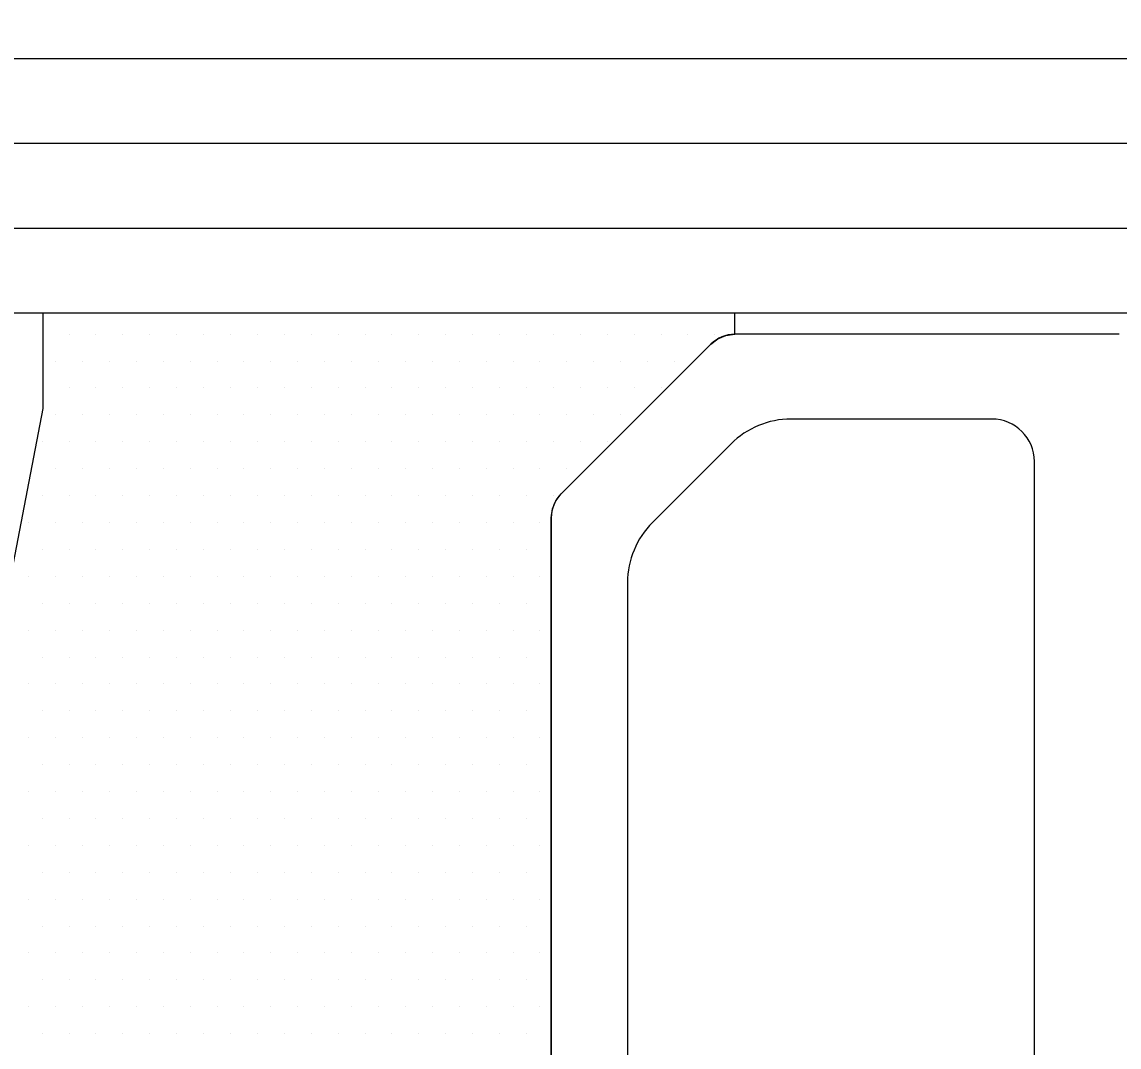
# Model space of a CAD drawing. Extents: x 820 to 5791, y 1495 to 5010.
# Drawn here: x 2821.716 to 2823.011, y 2078.341 to 2079.551 of the extents above; entities that cross this region are included whole.
import ezdxf

# ---------------------------------------------------------------- set-up
doc = ezdxf.new("R2010")
doc.units = 0
doc.header["$LTSCALE"] = 20
doc.layers.get('0').update_dxf_attribs({"linetype": 'CONTINUOUS', "lineweight": 15})
doc.layers.get('DEFPOINTS').update_dxf_attribs({"linetype": 'CONTINUOUS'})
doc.layers.add('_00_TT_PLASTER INTERIOR', color=60, linetype='CONTINUOUS', lineweight=0)
doc.layers.add('ölç', color=63, linetype='CONTINUOUS', lineweight=20)
doc.layers.add('dış ölçü', color=7, linetype='CONTINUOUS', lineweight=20, true_color=0x0d6787)
doc.styles.add('TRS', font='times.ttf', dxfattribs={"width": 0.8})
doc.dimstyles.new('dış ölçü', dxfattribs={"dimtxt": 12, "dimasz": 5, "dimexe": 5, "dimexo": 35, "dimgap": 5, "dimtad": 1, "dimdec": 0, "dimdsep": 46, "dimtxsty": 'TRS', "dimblk": 'DOT', "dimcen": 0, "dimdle": 0.1, "dimclrd": 256, "dimclre": 256, "dimclrt": 73, "dimadec": 0, "dimazin": 0, "dimtfac": 0.3, "dimtdec": 0, "dimtix": 1, "dimtmove": 2, "dimatfit": 3, "dimldrblk": 'DOT', "dimfxl": 1, "dimfxlon": 1, "dimtolj": 1, "dimarcsym": 0})

# ---------------------------------------------------------------- blocks, each defined once
blk = doc.blocks.new('_Dot')
at = {"layer": 'ölç', "color": 0, "lineweight": -2}
blk.add_line((-0.5, 0), (-1, 0), dxfattribs=at)
at = {"layer": 'ölç', "color": 0, "const_width": 0.5}
blk.add_lwpolyline([(-0.25, 0, 1), (0.25, 0, 1)], format="xyb", close=True, dxfattribs=at)
blk = doc.blocks.new('*D175')
at = {"layer": 'DEFPOINTS', "color": 0, "transparency": 16777216}
for p in [(2564.5726, 2100.0514), (2844.1763, 2097.0445), (2844.1763, 1809.2783)]:
    blk.add_point(p, dxfattribs=at)
at = {"layer": 'dış ölçü', "lineweight": -2, "transparency": 16777216}
for p, q in [((2564.5726, 1810.2783), (2564.5726, 1804.2783)), ((2844.1763, 1810.2783), (2844.1763, 1804.2783)), ((2569.5726, 1809.2783), (2839.1763, 1809.2783))]:
    blk.add_line(p, q, dxfattribs=at)
at = {"layer": 'dış ölçü', "lineweight": -2, "transparency": 16777216, "xscale": 5, "yscale": 5, "zscale": 5, "rotation": 180}
blk.add_blockref('_Dot', (2564.5726, 1809.2783), dxfattribs=at)
at = {"layer": 'dış ölçü', "lineweight": -2, "transparency": 16777216, "xscale": 5, "yscale": 5, "zscale": 5}
blk.add_blockref('_Dot', (2844.1763, 1809.2783), dxfattribs=at)
at = {"layer": 'dış ölçü', "color": 73, "transparency": 16777216, "insert": (2704.3745, 1820.3821), "char_height": 12, "attachment_point": 5, "style": 'TRS'}
blk.add_mtext('\\A1;280', dxfattribs=at)
blk = doc.blocks.new('*D180')
at = {"layer": 'DEFPOINTS', "color": 0, "transparency": 16777216}
for p in [(3700.9717, 2100.0445), (2054.2879, 2083.4408), (3700.9717, 1729.2783)]:
    blk.add_point(p, dxfattribs=at)
at = {"layer": 'dış ölçü', "lineweight": -2, "transparency": 16777216}
for p, q in [((2054.2879, 1730.2783), (2054.2879, 1724.2783)), ((3700.9717, 1730.2783), (3700.9717, 1724.2783)), ((2059.2879, 1729.2783), (3695.9717, 1729.2783))]:
    blk.add_line(p, q, dxfattribs=at)
at = {"layer": 'dış ölçü', "lineweight": -2, "transparency": 16777216, "xscale": 5, "yscale": 5, "zscale": 5, "rotation": 180}
blk.add_blockref('_Dot', (2054.2879, 1729.2783), dxfattribs=at)
at = {"layer": 'dış ölçü', "lineweight": -2, "transparency": 16777216, "xscale": 5, "yscale": 5, "zscale": 5}
blk.add_blockref('_Dot', (3700.9717, 1729.2783), dxfattribs=at)
at = {"layer": 'dış ölçü', "color": 73, "transparency": 16777216, "insert": (2877.6298, 1740.3994), "char_height": 12, "attachment_point": 5, "style": 'TRS'}
blk.add_mtext('\\A1;1647', dxfattribs=at)
blk = doc.blocks.new('HGJFG')
at = {"color": 9}
for p, q in [((-2269.3876, -3290.8426), (-2343.212, -3290.8426)), ((-2269.3876, -3290.9426), (-2343.212, -3290.9426)), ((-2269.3876, -3291.0426), (-2343.212, -3291.0426)), ((-2269.3876, -3291.1426), (-2343.212, -3291.1426)), ((-2342.0298, -3291.1426), (-2342.8464, -3291.1426)), ((-2342.8464, -3291.1426), (-2342.8464, -3291.2553)), ((-2342.0298, -3291.1676), (-2342.0298, -3291.1426)), ((-2342.8154, -3291.1674), (-2342.8154, -3291.1674)), ((-2342.7837, -3291.1674), (-2342.7837, -3291.1674)), ((-2342.7519, -3291.1674), (-2342.7519, -3291.1674)), ((-2342.7202, -3291.1674), (-2342.7202, -3291.1674)), ((-2342.6884, -3291.1674), (-2342.6884, -3291.1674)), ((-2342.6567, -3291.1674), (-2342.6567, -3291.1674)), ((-2342.6249, -3291.1674), (-2342.6249, -3291.1674)), ((-2342.5932, -3291.1674), (-2342.5932, -3291.1674)), ((-2342.5614, -3291.1674), (-2342.5614, -3291.1674)), ((-2342.5297, -3291.1674), (-2342.5297, -3291.1674)), ((-2342.4979, -3291.1674), (-2342.4979, -3291.1674)), ((-2342.4662, -3291.1674), (-2342.4662, -3291.1674)), ((-2342.4344, -3291.1674), (-2342.4344, -3291.1674)), ((-2342.4027, -3291.1674), (-2342.4027, -3291.1674)), ((-2342.3709, -3291.1674), (-2342.3709, -3291.1674)), ((-2342.3392, -3291.1674), (-2342.3392, -3291.1674)), ((-2342.3074, -3291.1674), (-2342.3074, -3291.1674)), ((-2342.2757, -3291.1674), (-2342.2757, -3291.1674)), ((-2342.2439, -3291.1674), (-2342.2439, -3291.1674)), ((-2342.2122, -3291.1674), (-2342.2122, -3291.1674)), ((-2342.1804, -3291.1674), (-2342.1804, -3291.1674)), ((-2342.1487, -3291.1674), (-2342.1487, -3291.1674)), ((-2342.1169, -3291.1674), (-2342.1169, -3291.1674)), ((-2342.0852, -3291.1674), (-2342.0852, -3291.1674)), ((-2342.0534, -3291.1674), (-2342.0534, -3291.1674)), ((-2342.0498, -3291.1729), (-2342.0404, -3291.169)), ((-2342.0404, -3291.169), (-2342.0298, -3291.1676)), ((-2342.2347, -3291.3559), (-2342.0581, -3291.1793)), ((-2342.0581, -3291.1793), (-2342.0498, -3291.1729)), ((-2342.8313, -3291.1991), (-2342.8313, -3291.1991)), ((-2342.7995, -3291.1991), (-2342.7995, -3291.1991)), ((-2342.7678, -3291.1991), (-2342.7678, -3291.1991)), ((-2342.736, -3291.1991), (-2342.736, -3291.1991)), ((-2342.7043, -3291.1991), (-2342.7043, -3291.1991)), ((-2342.6725, -3291.1991), (-2342.6725, -3291.1991)), ((-2342.6408, -3291.1991), (-2342.6408, -3291.1991)), ((-2342.609, -3291.1991), (-2342.609, -3291.1991)), ((-2342.5773, -3291.1991), (-2342.5773, -3291.1991)), ((-2342.5455, -3291.1991), (-2342.5455, -3291.1991)), ((-2342.5138, -3291.1991), (-2342.5138, -3291.1991)), ((-2342.482, -3291.1991), (-2342.482, -3291.1991)), ((-2342.4503, -3291.1991), (-2342.4503, -3291.1991)), ((-2342.4185, -3291.1991), (-2342.4185, -3291.1991)), ((-2342.3868, -3291.1991), (-2342.3868, -3291.1991)), ((-2342.355, -3291.1991), (-2342.355, -3291.1991)), ((-2342.3233, -3291.1991), (-2342.3233, -3291.1991)), ((-2342.2915, -3291.1991), (-2342.2915, -3291.1991)), ((-2342.2598, -3291.1991), (-2342.2598, -3291.1991)), ((-2342.228, -3291.1991), (-2342.228, -3291.1991)), ((-2342.1963, -3291.1991), (-2342.1963, -3291.1991)), ((-2342.1645, -3291.1991), (-2342.1645, -3291.1991)), ((-2342.1328, -3291.1991), (-2342.1328, -3291.1991)), ((-2342.101, -3291.1991), (-2342.101, -3291.1991)), ((-2342.8154, -3291.2309), (-2342.8154, -3291.2309)), ((-2342.7837, -3291.2309), (-2342.7837, -3291.2309)), ((-2342.7519, -3291.2309), (-2342.7519, -3291.2309)), ((-2342.7202, -3291.2309), (-2342.7202, -3291.2309)), ((-2342.6884, -3291.2309), (-2342.6884, -3291.2309)), ((-2342.6567, -3291.2309), (-2342.6567, -3291.2309)), ((-2342.6249, -3291.2309), (-2342.6249, -3291.2309)), ((-2342.5932, -3291.2309), (-2342.5932, -3291.2309)), ((-2342.5614, -3291.2309), (-2342.5614, -3291.2309)), ((-2342.5297, -3291.2309), (-2342.5297, -3291.2309)), ((-2342.4979, -3291.2309), (-2342.4979, -3291.2309)), ((-2342.4662, -3291.2309), (-2342.4662, -3291.2309)), ((-2342.4344, -3291.2309), (-2342.4344, -3291.2309)), ((-2342.4027, -3291.2309), (-2342.4027, -3291.2309)), ((-2342.3709, -3291.2309), (-2342.3709, -3291.2309)), ((-2342.3392, -3291.2309), (-2342.3392, -3291.2309)), ((-2342.3074, -3291.2309), (-2342.3074, -3291.2309)), ((-2342.2757, -3291.2309), (-2342.2757, -3291.2309)), ((-2342.2439, -3291.2309), (-2342.2439, -3291.2309)), ((-2342.2122, -3291.2309), (-2342.2122, -3291.2309)), ((-2342.1804, -3291.2309), (-2342.1804, -3291.2309)), ((-2342.1487, -3291.2309), (-2342.1487, -3291.2309)), ((-2342.1169, -3291.2309), (-2342.1169, -3291.2309)), ((-2342.8464, -3291.2553), (-2343.0943, -3292.5426)), ((-2342.8313, -3291.2626), (-2342.8313, -3291.2626)), ((-2342.7995, -3291.2626), (-2342.7995, -3291.2626)), ((-2342.7678, -3291.2626), (-2342.7678, -3291.2626)), ((-2342.736, -3291.2626), (-2342.736, -3291.2626)), ((-2342.7043, -3291.2626), (-2342.7043, -3291.2626)), ((-2342.6725, -3291.2626), (-2342.6725, -3291.2626)), ((-2342.6408, -3291.2626), (-2342.6408, -3291.2626)), ((-2342.609, -3291.2626), (-2342.609, -3291.2626)), ((-2342.5773, -3291.2626), (-2342.5773, -3291.2626)), ((-2342.5455, -3291.2626), (-2342.5455, -3291.2626)), ((-2342.5138, -3291.2626), (-2342.5138, -3291.2626)), ((-2342.482, -3291.2626), (-2342.482, -3291.2626)), ((-2342.4503, -3291.2626), (-2342.4503, -3291.2626)), ((-2342.4185, -3291.2626), (-2342.4185, -3291.2626)), ((-2342.3868, -3291.2626), (-2342.3868, -3291.2626)), ((-2342.355, -3291.2626), (-2342.355, -3291.2626)), ((-2342.3233, -3291.2626), (-2342.3233, -3291.2626)), ((-2342.2915, -3291.2626), (-2342.2915, -3291.2626)), ((-2342.2598, -3291.2626), (-2342.2598, -3291.2626)), ((-2342.228, -3291.2626), (-2342.228, -3291.2626)), ((-2342.1963, -3291.2626), (-2342.1963, -3291.2626)), ((-2342.1645, -3291.2626), (-2342.1645, -3291.2626)), ((-2342.8472, -3291.2944), (-2342.8472, -3291.2944)), ((-2342.8154, -3291.2944), (-2342.8154, -3291.2944)), ((-2342.7837, -3291.2944), (-2342.7837, -3291.2944)), ((-2342.7519, -3291.2944), (-2342.7519, -3291.2944)), ((-2342.7202, -3291.2944), (-2342.7202, -3291.2944)), ((-2342.6884, -3291.2944), (-2342.6884, -3291.2944)), ((-2342.6567, -3291.2944), (-2342.6567, -3291.2944)), ((-2342.6249, -3291.2944), (-2342.6249, -3291.2944)), ((-2342.5932, -3291.2944), (-2342.5932, -3291.2944)), ((-2342.5614, -3291.2944), (-2342.5614, -3291.2944)), ((-2342.5297, -3291.2944), (-2342.5297, -3291.2944)), ((-2342.4979, -3291.2944), (-2342.4979, -3291.2944)), ((-2342.4662, -3291.2944), (-2342.4662, -3291.2944)), ((-2342.4344, -3291.2944), (-2342.4344, -3291.2944)), ((-2342.4027, -3291.2944), (-2342.4027, -3291.2944)), ((-2342.3709, -3291.2944), (-2342.3709, -3291.2944)), ((-2342.3392, -3291.2944), (-2342.3392, -3291.2944)), ((-2342.3074, -3291.2944), (-2342.3074, -3291.2944)), ((-2342.2757, -3291.2944), (-2342.2757, -3291.2944)), ((-2342.2439, -3291.2944), (-2342.2439, -3291.2944)), ((-2342.2122, -3291.2944), (-2342.2122, -3291.2944)), ((-2342.1804, -3291.2944), (-2342.1804, -3291.2944)), ((-2342.8313, -3291.3261), (-2342.8313, -3291.3261)), ((-2342.7995, -3291.3261), (-2342.7995, -3291.3261)), ((-2342.7678, -3291.3261), (-2342.7678, -3291.3261)), ((-2342.736, -3291.3261), (-2342.736, -3291.3261)), ((-2342.7043, -3291.3261), (-2342.7043, -3291.3261)), ((-2342.6725, -3291.3261), (-2342.6725, -3291.3261)), ((-2342.6408, -3291.3261), (-2342.6408, -3291.3261)), ((-2342.609, -3291.3261), (-2342.609, -3291.3261)), ((-2342.5773, -3291.3261), (-2342.5773, -3291.3261)), ((-2342.5455, -3291.3261), (-2342.5455, -3291.3261)), ((-2342.5138, -3291.3261), (-2342.5138, -3291.3261)), ((-2342.482, -3291.3261), (-2342.482, -3291.3261)), ((-2342.4503, -3291.3261), (-2342.4503, -3291.3261)), ((-2342.4185, -3291.3261), (-2342.4185, -3291.3261)), ((-2342.3868, -3291.3261), (-2342.3868, -3291.3261)), ((-2342.355, -3291.3261), (-2342.355, -3291.3261)), ((-2342.3233, -3291.3261), (-2342.3233, -3291.3261)), ((-2342.2915, -3291.3261), (-2342.2915, -3291.3261)), ((-2342.2598, -3291.3261), (-2342.2598, -3291.3261)), ((-2342.228, -3291.3261), (-2342.228, -3291.3261)), ((-2342.8472, -3291.3579), (-2342.8472, -3291.3579)), ((-2342.8154, -3291.3579), (-2342.8154, -3291.3579)), ((-2342.7837, -3291.3579), (-2342.7837, -3291.3579)), ((-2342.7519, -3291.3579), (-2342.7519, -3291.3579)), ((-2342.7202, -3291.3579), (-2342.7202, -3291.3579)), ((-2342.6884, -3291.3579), (-2342.6884, -3291.3579)), ((-2342.6567, -3291.3579), (-2342.6567, -3291.3579)), ((-2342.6249, -3291.3579), (-2342.6249, -3291.3579)), ((-2342.5932, -3291.3579), (-2342.5932, -3291.3579)), ((-2342.5614, -3291.3579), (-2342.5614, -3291.3579)), ((-2342.5297, -3291.3579), (-2342.5297, -3291.3579)), ((-2342.4979, -3291.3579), (-2342.4979, -3291.3579)), ((-2342.4662, -3291.3579), (-2342.4662, -3291.3579)), ((-2342.4344, -3291.3579), (-2342.4344, -3291.3579)), ((-2342.4027, -3291.3579), (-2342.4027, -3291.3579)), ((-2342.3709, -3291.3579), (-2342.3709, -3291.3579)), ((-2342.3392, -3291.3579), (-2342.3392, -3291.3579)), ((-2342.3074, -3291.3579), (-2342.3074, -3291.3579)), ((-2342.2757, -3291.3579), (-2342.2757, -3291.3579)), ((-2342.245, -3291.3737), (-2342.241, -3291.3641)), ((-2342.2439, -3291.3579), (-2342.2439, -3291.3579)), ((-2342.241, -3291.3641), (-2342.2347, -3291.3559)), ((-2342.2464, -3291.3841), (-2342.245, -3291.3737)), ((-2342.863, -3291.3896), (-2342.863, -3291.3896)), ((-2342.8313, -3291.3896), (-2342.8313, -3291.3896)), ((-2342.7995, -3291.3896), (-2342.7995, -3291.3896)), ((-2342.7678, -3291.3896), (-2342.7678, -3291.3896)), ((-2342.736, -3291.3896), (-2342.736, -3291.3896)), ((-2342.7043, -3291.3896), (-2342.7043, -3291.3896)), ((-2342.6725, -3291.3896), (-2342.6725, -3291.3896)), ((-2342.6408, -3291.3896), (-2342.6408, -3291.3896)), ((-2342.609, -3291.3896), (-2342.609, -3291.3896)), ((-2342.5773, -3291.3896), (-2342.5773, -3291.3896)), ((-2342.5455, -3291.3896), (-2342.5455, -3291.3896)), ((-2342.5138, -3291.3896), (-2342.5138, -3291.3896)), ((-2342.482, -3291.3896), (-2342.482, -3291.3896)), ((-2342.4503, -3291.3896), (-2342.4503, -3291.3896)), ((-2342.4185, -3291.3896), (-2342.4185, -3291.3896)), ((-2342.3868, -3291.3896), (-2342.3868, -3291.3896)), ((-2342.355, -3291.3896), (-2342.355, -3291.3896)), ((-2342.3233, -3291.3896), (-2342.3233, -3291.3896)), ((-2342.2915, -3291.3896), (-2342.2915, -3291.3896)), ((-2342.2598, -3291.3896), (-2342.2598, -3291.3896)), ((-2342.2464, -3292.501), (-2342.2464, -3291.3841)), ((-2342.8472, -3291.4214), (-2342.8472, -3291.4214)), ((-2342.8154, -3291.4214), (-2342.8154, -3291.4214)), ((-2342.7837, -3291.4214), (-2342.7837, -3291.4214)), ((-2342.7519, -3291.4214), (-2342.7519, -3291.4214)), ((-2342.7202, -3291.4214), (-2342.7202, -3291.4214)), ((-2342.6884, -3291.4214), (-2342.6884, -3291.4214)), ((-2342.6567, -3291.4214), (-2342.6567, -3291.4214)), ((-2342.6249, -3291.4214), (-2342.6249, -3291.4214)), ((-2342.5932, -3291.4214), (-2342.5932, -3291.4214)), ((-2342.5614, -3291.4214), (-2342.5614, -3291.4214)), ((-2342.5297, -3291.4214), (-2342.5297, -3291.4214)), ((-2342.4979, -3291.4214), (-2342.4979, -3291.4214)), ((-2342.4662, -3291.4214), (-2342.4662, -3291.4214)), ((-2342.4344, -3291.4214), (-2342.4344, -3291.4214)), ((-2342.4027, -3291.4214), (-2342.4027, -3291.4214)), ((-2342.3709, -3291.4214), (-2342.3709, -3291.4214)), ((-2342.3392, -3291.4214), (-2342.3392, -3291.4214)), ((-2342.3074, -3291.4214), (-2342.3074, -3291.4214)), ((-2342.2757, -3291.4214), (-2342.2757, -3291.4214)), ((-2342.863, -3291.4531), (-2342.863, -3291.4531)), ((-2342.8313, -3291.4531), (-2342.8313, -3291.4531)), ((-2342.7995, -3291.4531), (-2342.7995, -3291.4531)), ((-2342.7678, -3291.4531), (-2342.7678, -3291.4531)), ((-2342.736, -3291.4531), (-2342.736, -3291.4531)), ((-2342.7043, -3291.4531), (-2342.7043, -3291.4531)), ((-2342.6725, -3291.4531), (-2342.6725, -3291.4531)), ((-2342.6408, -3291.4531), (-2342.6408, -3291.4531)), ((-2342.609, -3291.4531), (-2342.609, -3291.4531)), ((-2342.5773, -3291.4531), (-2342.5773, -3291.4531)), ((-2342.5455, -3291.4531), (-2342.5455, -3291.4531)), ((-2342.5138, -3291.4531), (-2342.5138, -3291.4531)), ((-2342.482, -3291.4531), (-2342.482, -3291.4531)), ((-2342.4503, -3291.4531), (-2342.4503, -3291.4531)), ((-2342.4185, -3291.4531), (-2342.4185, -3291.4531)), ((-2342.3868, -3291.4531), (-2342.3868, -3291.4531)), ((-2342.355, -3291.4531), (-2342.355, -3291.4531)), ((-2342.3233, -3291.4531), (-2342.3233, -3291.4531)), ((-2342.2915, -3291.4531), (-2342.2915, -3291.4531)), ((-2342.2598, -3291.4531), (-2342.2598, -3291.4531)), ((-2342.8472, -3291.4849), (-2342.8472, -3291.4849)), ((-2342.8154, -3291.4849), (-2342.8154, -3291.4849)), ((-2342.7837, -3291.4849), (-2342.7837, -3291.4849)), ((-2342.7519, -3291.4849), (-2342.7519, -3291.4849)), ((-2342.7202, -3291.4849), (-2342.7202, -3291.4849)), ((-2342.6884, -3291.4849), (-2342.6884, -3291.4849)), ((-2342.6567, -3291.4849), (-2342.6567, -3291.4849)), ((-2342.6249, -3291.4849), (-2342.6249, -3291.4849)), ((-2342.5932, -3291.4849), (-2342.5932, -3291.4849)), ((-2342.5614, -3291.4849), (-2342.5614, -3291.4849)), ((-2342.5297, -3291.4849), (-2342.5297, -3291.4849)), ((-2342.4979, -3291.4849), (-2342.4979, -3291.4849)), ((-2342.4662, -3291.4849), (-2342.4662, -3291.4849)), ((-2342.4344, -3291.4849), (-2342.4344, -3291.4849)), ((-2342.4027, -3291.4849), (-2342.4027, -3291.4849)), ((-2342.3709, -3291.4849), (-2342.3709, -3291.4849)), ((-2342.3392, -3291.4849), (-2342.3392, -3291.4849)), ((-2342.3074, -3291.4849), (-2342.3074, -3291.4849)), ((-2342.2757, -3291.4849), (-2342.2757, -3291.4849)), ((-2342.863, -3291.5166), (-2342.863, -3291.5166)), ((-2342.8313, -3291.5166), (-2342.8313, -3291.5166)), ((-2342.7995, -3291.5166), (-2342.7995, -3291.5166)), ((-2342.7678, -3291.5166), (-2342.7678, -3291.5166)), ((-2342.736, -3291.5166), (-2342.736, -3291.5166)), ((-2342.7043, -3291.5166), (-2342.7043, -3291.5166)), ((-2342.6725, -3291.5166), (-2342.6725, -3291.5166)), ((-2342.6408, -3291.5166), (-2342.6408, -3291.5166)), ((-2342.609, -3291.5166), (-2342.609, -3291.5166)), ((-2342.5773, -3291.5166), (-2342.5773, -3291.5166)), ((-2342.5455, -3291.5166), (-2342.5455, -3291.5166)), ((-2342.5138, -3291.5166), (-2342.5138, -3291.5166)), ((-2342.482, -3291.5166), (-2342.482, -3291.5166)), ((-2342.4503, -3291.5166), (-2342.4503, -3291.5166)), ((-2342.4185, -3291.5166), (-2342.4185, -3291.5166)), ((-2342.3868, -3291.5166), (-2342.3868, -3291.5166)), ((-2342.355, -3291.5166), (-2342.355, -3291.5166)), ((-2342.3233, -3291.5166), (-2342.3233, -3291.5166)), ((-2342.2915, -3291.5166), (-2342.2915, -3291.5166)), ((-2342.2598, -3291.5166), (-2342.2598, -3291.5166)), ((-2342.8472, -3291.5484), (-2342.8472, -3291.5484)), ((-2342.8154, -3291.5484), (-2342.8154, -3291.5484)), ((-2342.7837, -3291.5484), (-2342.7837, -3291.5484)), ((-2342.7519, -3291.5484), (-2342.7519, -3291.5484)), ((-2342.7202, -3291.5484), (-2342.7202, -3291.5484)), ((-2342.6884, -3291.5484), (-2342.6884, -3291.5484)), ((-2342.6567, -3291.5484), (-2342.6567, -3291.5484)), ((-2342.6249, -3291.5484), (-2342.6249, -3291.5484)), ((-2342.5932, -3291.5484), (-2342.5932, -3291.5484)), ((-2342.5614, -3291.5484), (-2342.5614, -3291.5484)), ((-2342.5297, -3291.5484), (-2342.5297, -3291.5484)), ((-2342.4979, -3291.5484), (-2342.4979, -3291.5484)), ((-2342.4662, -3291.5484), (-2342.4662, -3291.5484)), ((-2342.4344, -3291.5484), (-2342.4344, -3291.5484)), ((-2342.4027, -3291.5484), (-2342.4027, -3291.5484)), ((-2342.3709, -3291.5484), (-2342.3709, -3291.5484)), ((-2342.3392, -3291.5484), (-2342.3392, -3291.5484)), ((-2342.3074, -3291.5484), (-2342.3074, -3291.5484)), ((-2342.2757, -3291.5484), (-2342.2757, -3291.5484)), ((-2342.863, -3291.5801), (-2342.863, -3291.5801)), ((-2342.8313, -3291.5801), (-2342.8313, -3291.5801)), ((-2342.7995, -3291.5801), (-2342.7995, -3291.5801)), ((-2342.7678, -3291.5801), (-2342.7678, -3291.5801)), ((-2342.736, -3291.5801), (-2342.736, -3291.5801)), ((-2342.7043, -3291.5801), (-2342.7043, -3291.5801)), ((-2342.6725, -3291.5801), (-2342.6725, -3291.5801)), ((-2342.6408, -3291.5801), (-2342.6408, -3291.5801)), ((-2342.609, -3291.5801), (-2342.609, -3291.5801)), ((-2342.5773, -3291.5801), (-2342.5773, -3291.5801)), ((-2342.5455, -3291.5801), (-2342.5455, -3291.5801)), ((-2342.5138, -3291.5801), (-2342.5138, -3291.5801)), ((-2342.482, -3291.5801), (-2342.482, -3291.5801)), ((-2342.4503, -3291.5801), (-2342.4503, -3291.5801)), ((-2342.4185, -3291.5801), (-2342.4185, -3291.5801)), ((-2342.3868, -3291.5801), (-2342.3868, -3291.5801)), ((-2342.355, -3291.5801), (-2342.355, -3291.5801)), ((-2342.3233, -3291.5801), (-2342.3233, -3291.5801)), ((-2342.2915, -3291.5801), (-2342.2915, -3291.5801)), ((-2342.2598, -3291.5801), (-2342.2598, -3291.5801)), ((-2342.8472, -3291.6119), (-2342.8472, -3291.6119)), ((-2342.8154, -3291.6119), (-2342.8154, -3291.6119)), ((-2342.7837, -3291.6119), (-2342.7837, -3291.6119)), ((-2342.7519, -3291.6119), (-2342.7519, -3291.6119)), ((-2342.7202, -3291.6119), (-2342.7202, -3291.6119)), ((-2342.6884, -3291.6119), (-2342.6884, -3291.6119)), ((-2342.6567, -3291.6119), (-2342.6567, -3291.6119)), ((-2342.6249, -3291.6119), (-2342.6249, -3291.6119)), ((-2342.5932, -3291.6119), (-2342.5932, -3291.6119)), ((-2342.5614, -3291.6119), (-2342.5614, -3291.6119)), ((-2342.5297, -3291.6119), (-2342.5297, -3291.6119)), ((-2342.4979, -3291.6119), (-2342.4979, -3291.6119)), ((-2342.4662, -3291.6119), (-2342.4662, -3291.6119)), ((-2342.4344, -3291.6119), (-2342.4344, -3291.6119)), ((-2342.4027, -3291.6119), (-2342.4027, -3291.6119)), ((-2342.3709, -3291.6119), (-2342.3709, -3291.6119)), ((-2342.3392, -3291.6119), (-2342.3392, -3291.6119)), ((-2342.3074, -3291.6119), (-2342.3074, -3291.6119)), ((-2342.2757, -3291.6119), (-2342.2757, -3291.6119)), ((-2342.863, -3291.6436), (-2342.863, -3291.6436)), ((-2342.8313, -3291.6436), (-2342.8313, -3291.6436)), ((-2342.7995, -3291.6436), (-2342.7995, -3291.6436)), ((-2342.7678, -3291.6436), (-2342.7678, -3291.6436)), ((-2342.736, -3291.6436), (-2342.736, -3291.6436)), ((-2342.7043, -3291.6436), (-2342.7043, -3291.6436)), ((-2342.6725, -3291.6436), (-2342.6725, -3291.6436)), ((-2342.6408, -3291.6436), (-2342.6408, -3291.6436)), ((-2342.609, -3291.6436), (-2342.609, -3291.6436)), ((-2342.5773, -3291.6436), (-2342.5773, -3291.6436)), ((-2342.5455, -3291.6436), (-2342.5455, -3291.6436)), ((-2342.5138, -3291.6436), (-2342.5138, -3291.6436)), ((-2342.482, -3291.6436), (-2342.482, -3291.6436)), ((-2342.4503, -3291.6436), (-2342.4503, -3291.6436)), ((-2342.4185, -3291.6436), (-2342.4185, -3291.6436)), ((-2342.3868, -3291.6436), (-2342.3868, -3291.6436)), ((-2342.355, -3291.6436), (-2342.355, -3291.6436)), ((-2342.3233, -3291.6436), (-2342.3233, -3291.6436)), ((-2342.2915, -3291.6436), (-2342.2915, -3291.6436)), ((-2342.2598, -3291.6436), (-2342.2598, -3291.6436)), ((-2342.8472, -3291.6754), (-2342.8472, -3291.6754)), ((-2342.8154, -3291.6754), (-2342.8154, -3291.6754)), ((-2342.7837, -3291.6754), (-2342.7837, -3291.6754)), ((-2342.7519, -3291.6754), (-2342.7519, -3291.6754)), ((-2342.7202, -3291.6754), (-2342.7202, -3291.6754)), ((-2342.6884, -3291.6754), (-2342.6884, -3291.6754)), ((-2342.6567, -3291.6754), (-2342.6567, -3291.6754)), ((-2342.6249, -3291.6754), (-2342.6249, -3291.6754)), ((-2342.5932, -3291.6754), (-2342.5932, -3291.6754)), ((-2342.5614, -3291.6754), (-2342.5614, -3291.6754)), ((-2342.5297, -3291.6754), (-2342.5297, -3291.6754)), ((-2342.4979, -3291.6754), (-2342.4979, -3291.6754)), ((-2342.4662, -3291.6754), (-2342.4662, -3291.6754)), ((-2342.4344, -3291.6754), (-2342.4344, -3291.6754)), ((-2342.4027, -3291.6754), (-2342.4027, -3291.6754)), ((-2342.3709, -3291.6754), (-2342.3709, -3291.6754)), ((-2342.3392, -3291.6754), (-2342.3392, -3291.6754)), ((-2342.3074, -3291.6754), (-2342.3074, -3291.6754)), ((-2342.2757, -3291.6754), (-2342.2757, -3291.6754)), ((-2342.863, -3291.7071), (-2342.863, -3291.7071)), ((-2342.8313, -3291.7071), (-2342.8313, -3291.7071)), ((-2342.7995, -3291.7071), (-2342.7995, -3291.7071)), ((-2342.7678, -3291.7071), (-2342.7678, -3291.7071)), ((-2342.736, -3291.7071), (-2342.736, -3291.7071)), ((-2342.7043, -3291.7071), (-2342.7043, -3291.7071)), ((-2342.6725, -3291.7071), (-2342.6725, -3291.7071)), ((-2342.6408, -3291.7071), (-2342.6408, -3291.7071)), ((-2342.609, -3291.7071), (-2342.609, -3291.7071)), ((-2342.5773, -3291.7071), (-2342.5773, -3291.7071)), ((-2342.5455, -3291.7071), (-2342.5455, -3291.7071)), ((-2342.5138, -3291.7071), (-2342.5138, -3291.7071)), ((-2342.482, -3291.7071), (-2342.482, -3291.7071)), ((-2342.4503, -3291.7071), (-2342.4503, -3291.7071)), ((-2342.4185, -3291.7071), (-2342.4185, -3291.7071)), ((-2342.3868, -3291.7071), (-2342.3868, -3291.7071)), ((-2342.355, -3291.7071), (-2342.355, -3291.7071)), ((-2342.3233, -3291.7071), (-2342.3233, -3291.7071)), ((-2342.2915, -3291.7071), (-2342.2915, -3291.7071)), ((-2342.2598, -3291.7071), (-2342.2598, -3291.7071)), ((-2342.8472, -3291.7389), (-2342.8472, -3291.7389)), ((-2342.8154, -3291.7389), (-2342.8154, -3291.7389)), ((-2342.7837, -3291.7389), (-2342.7837, -3291.7389)), ((-2342.7519, -3291.7389), (-2342.7519, -3291.7389)), ((-2342.7202, -3291.7389), (-2342.7202, -3291.7389)), ((-2342.6884, -3291.7389), (-2342.6884, -3291.7389)), ((-2342.6567, -3291.7389), (-2342.6567, -3291.7389)), ((-2342.6249, -3291.7389), (-2342.6249, -3291.7389)), ((-2342.5932, -3291.7389), (-2342.5932, -3291.7389)), ((-2342.5614, -3291.7389), (-2342.5614, -3291.7389)), ((-2342.5297, -3291.7389), (-2342.5297, -3291.7389)), ((-2342.4979, -3291.7389), (-2342.4979, -3291.7389)), ((-2342.4662, -3291.7389), (-2342.4662, -3291.7389)), ((-2342.4344, -3291.7389), (-2342.4344, -3291.7389)), ((-2342.4027, -3291.7389), (-2342.4027, -3291.7389)), ((-2342.3709, -3291.7389), (-2342.3709, -3291.7389)), ((-2342.3392, -3291.7389), (-2342.3392, -3291.7389)), ((-2342.3074, -3291.7389), (-2342.3074, -3291.7389)), ((-2342.2757, -3291.7389), (-2342.2757, -3291.7389)), ((-2342.863, -3291.7706), (-2342.863, -3291.7706)), ((-2342.8313, -3291.7706), (-2342.8313, -3291.7706)), ((-2342.7995, -3291.7706), (-2342.7995, -3291.7706)), ((-2342.7678, -3291.7706), (-2342.7678, -3291.7706)), ((-2342.736, -3291.7706), (-2342.736, -3291.7706)), ((-2342.7043, -3291.7706), (-2342.7043, -3291.7706)), ((-2342.6725, -3291.7706), (-2342.6725, -3291.7706)), ((-2342.6408, -3291.7706), (-2342.6408, -3291.7706)), ((-2342.609, -3291.7706), (-2342.609, -3291.7706)), ((-2342.5773, -3291.7706), (-2342.5773, -3291.7706)), ((-2342.5455, -3291.7706), (-2342.5455, -3291.7706)), ((-2342.5138, -3291.7706), (-2342.5138, -3291.7706)), ((-2342.482, -3291.7706), (-2342.482, -3291.7706)), ((-2342.4503, -3291.7706), (-2342.4503, -3291.7706)), ((-2342.4185, -3291.7706), (-2342.4185, -3291.7706)), ((-2342.3868, -3291.7706), (-2342.3868, -3291.7706)), ((-2342.355, -3291.7706), (-2342.355, -3291.7706)), ((-2342.3233, -3291.7706), (-2342.3233, -3291.7706)), ((-2342.2915, -3291.7706), (-2342.2915, -3291.7706)), ((-2342.2598, -3291.7706), (-2342.2598, -3291.7706)), ((-2342.8472, -3291.8024), (-2342.8472, -3291.8024)), ((-2342.8154, -3291.8024), (-2342.8154, -3291.8024)), ((-2342.7837, -3291.8024), (-2342.7837, -3291.8024)), ((-2342.7519, -3291.8024), (-2342.7519, -3291.8024)), ((-2342.7202, -3291.8024), (-2342.7202, -3291.8024)), ((-2342.6884, -3291.8024), (-2342.6884, -3291.8024)), ((-2342.6567, -3291.8024), (-2342.6567, -3291.8024)), ((-2342.6249, -3291.8024), (-2342.6249, -3291.8024)), ((-2342.5932, -3291.8024), (-2342.5932, -3291.8024)), ((-2342.5614, -3291.8024), (-2342.5614, -3291.8024)), ((-2342.5297, -3291.8024), (-2342.5297, -3291.8024)), ((-2342.4979, -3291.8024), (-2342.4979, -3291.8024)), ((-2342.4662, -3291.8024), (-2342.4662, -3291.8024)), ((-2342.4344, -3291.8024), (-2342.4344, -3291.8024)), ((-2342.4027, -3291.8024), (-2342.4027, -3291.8024)), ((-2342.3709, -3291.8024), (-2342.3709, -3291.8024)), ((-2342.3392, -3291.8024), (-2342.3392, -3291.8024)), ((-2342.3074, -3291.8024), (-2342.3074, -3291.8024)), ((-2342.2757, -3291.8024), (-2342.2757, -3291.8024)), ((-2342.863, -3291.8341), (-2342.863, -3291.8341)), ((-2342.8313, -3291.8341), (-2342.8313, -3291.8341)), ((-2342.7995, -3291.8341), (-2342.7995, -3291.8341)), ((-2342.7678, -3291.8341), (-2342.7678, -3291.8341)), ((-2342.736, -3291.8341), (-2342.736, -3291.8341)), ((-2342.7043, -3291.8341), (-2342.7043, -3291.8341)), ((-2342.6725, -3291.8341), (-2342.6725, -3291.8341)), ((-2342.6408, -3291.8341), (-2342.6408, -3291.8341)), ((-2342.609, -3291.8341), (-2342.609, -3291.8341)), ((-2342.5773, -3291.8341), (-2342.5773, -3291.8341)), ((-2342.5455, -3291.8341), (-2342.5455, -3291.8341)), ((-2342.5138, -3291.8341), (-2342.5138, -3291.8341)), ((-2342.482, -3291.8341), (-2342.482, -3291.8341)), ((-2342.4503, -3291.8341), (-2342.4503, -3291.8341)), ((-2342.4185, -3291.8341), (-2342.4185, -3291.8341)), ((-2342.3868, -3291.8341), (-2342.3868, -3291.8341)), ((-2342.355, -3291.8341), (-2342.355, -3291.8341)), ((-2342.3233, -3291.8341), (-2342.3233, -3291.8341)), ((-2342.2915, -3291.8341), (-2342.2915, -3291.8341)), ((-2342.2598, -3291.8341), (-2342.2598, -3291.8341)), ((-2342.8472, -3291.8659), (-2342.8472, -3291.8659)), ((-2342.8154, -3291.8659), (-2342.8154, -3291.8659)), ((-2342.7837, -3291.8659), (-2342.7837, -3291.8659)), ((-2342.7519, -3291.8659), (-2342.7519, -3291.8659)), ((-2342.7202, -3291.8659), (-2342.7202, -3291.8659)), ((-2342.6884, -3291.8659), (-2342.6884, -3291.8659)), ((-2342.6567, -3291.8659), (-2342.6567, -3291.8659)), ((-2342.6249, -3291.8659), (-2342.6249, -3291.8659)), ((-2342.5932, -3291.8659), (-2342.5932, -3291.8659)), ((-2342.5614, -3291.8659), (-2342.5614, -3291.8659)), ((-2342.5297, -3291.8659), (-2342.5297, -3291.8659)), ((-2342.4979, -3291.8659), (-2342.4979, -3291.8659)), ((-2342.4662, -3291.8659), (-2342.4662, -3291.8659)), ((-2342.4344, -3291.8659), (-2342.4344, -3291.8659)), ((-2342.4027, -3291.8659), (-2342.4027, -3291.8659)), ((-2342.3709, -3291.8659), (-2342.3709, -3291.8659)), ((-2342.3392, -3291.8659), (-2342.3392, -3291.8659)), ((-2342.3074, -3291.8659), (-2342.3074, -3291.8659)), ((-2342.2757, -3291.8659), (-2342.2757, -3291.8659)), ((-2342.863, -3291.8976), (-2342.863, -3291.8976)), ((-2342.8313, -3291.8976), (-2342.8313, -3291.8976)), ((-2342.7995, -3291.8976), (-2342.7995, -3291.8976)), ((-2342.7678, -3291.8976), (-2342.7678, -3291.8976)), ((-2342.736, -3291.8976), (-2342.736, -3291.8976)), ((-2342.7043, -3291.8976), (-2342.7043, -3291.8976)), ((-2342.6725, -3291.8976), (-2342.6725, -3291.8976)), ((-2342.6408, -3291.8976), (-2342.6408, -3291.8976)), ((-2342.609, -3291.8976), (-2342.609, -3291.8976)), ((-2342.5773, -3291.8976), (-2342.5773, -3291.8976)), ((-2342.5455, -3291.8976), (-2342.5455, -3291.8976)), ((-2342.5138, -3291.8976), (-2342.5138, -3291.8976)), ((-2342.482, -3291.8976), (-2342.482, -3291.8976)), ((-2342.4503, -3291.8976), (-2342.4503, -3291.8976)), ((-2342.4185, -3291.8976), (-2342.4185, -3291.8976)), ((-2342.3868, -3291.8976), (-2342.3868, -3291.8976)), ((-2342.355, -3291.8976), (-2342.355, -3291.8976)), ((-2342.3233, -3291.8976), (-2342.3233, -3291.8976)), ((-2342.2915, -3291.8976), (-2342.2915, -3291.8976)), ((-2342.2598, -3291.8976), (-2342.2598, -3291.8976)), ((-2342.8472, -3291.9294), (-2342.8472, -3291.9294)), ((-2342.8154, -3291.9294), (-2342.8154, -3291.9294)), ((-2342.7837, -3291.9294), (-2342.7837, -3291.9294)), ((-2342.7519, -3291.9294), (-2342.7519, -3291.9294)), ((-2342.7202, -3291.9294), (-2342.7202, -3291.9294)), ((-2342.6884, -3291.9294), (-2342.6884, -3291.9294)), ((-2342.6567, -3291.9294), (-2342.6567, -3291.9294)), ((-2342.6249, -3291.9294), (-2342.6249, -3291.9294)), ((-2342.5932, -3291.9294), (-2342.5932, -3291.9294)), ((-2342.5614, -3291.9294), (-2342.5614, -3291.9294)), ((-2342.5297, -3291.9294), (-2342.5297, -3291.9294)), ((-2342.4979, -3291.9294), (-2342.4979, -3291.9294)), ((-2342.4662, -3291.9294), (-2342.4662, -3291.9294)), ((-2342.4344, -3291.9294), (-2342.4344, -3291.9294)), ((-2342.4027, -3291.9294), (-2342.4027, -3291.9294)), ((-2342.3709, -3291.9294), (-2342.3709, -3291.9294)), ((-2342.3392, -3291.9294), (-2342.3392, -3291.9294)), ((-2342.3074, -3291.9294), (-2342.3074, -3291.9294)), ((-2342.2757, -3291.9294), (-2342.2757, -3291.9294)), ((-2342.863, -3291.9611), (-2342.863, -3291.9611)), ((-2342.8313, -3291.9611), (-2342.8313, -3291.9611)), ((-2342.7995, -3291.9611), (-2342.7995, -3291.9611)), ((-2342.7678, -3291.9611), (-2342.7678, -3291.9611)), ((-2342.736, -3291.9611), (-2342.736, -3291.9611)), ((-2342.7043, -3291.9611), (-2342.7043, -3291.9611)), ((-2342.6725, -3291.9611), (-2342.6725, -3291.9611)), ((-2342.6408, -3291.9611), (-2342.6408, -3291.9611)), ((-2342.609, -3291.9611), (-2342.609, -3291.9611)), ((-2342.5773, -3291.9611), (-2342.5773, -3291.9611)), ((-2342.5455, -3291.9611), (-2342.5455, -3291.9611)), ((-2342.5138, -3291.9611), (-2342.5138, -3291.9611)), ((-2342.482, -3291.9611), (-2342.482, -3291.9611)), ((-2342.4503, -3291.9611), (-2342.4503, -3291.9611)), ((-2342.4185, -3291.9611), (-2342.4185, -3291.9611)), ((-2342.3868, -3291.9611), (-2342.3868, -3291.9611)), ((-2342.355, -3291.9611), (-2342.355, -3291.9611)), ((-2342.3233, -3291.9611), (-2342.3233, -3291.9611)), ((-2342.2915, -3291.9611), (-2342.2915, -3291.9611)), ((-2342.2598, -3291.9611), (-2342.2598, -3291.9611)), ((-2342.8472, -3291.9929), (-2342.8472, -3291.9929)), ((-2342.8154, -3291.9929), (-2342.8154, -3291.9929)), ((-2342.7837, -3291.9929), (-2342.7837, -3291.9929)), ((-2342.7519, -3291.9929), (-2342.7519, -3291.9929)), ((-2342.7202, -3291.9929), (-2342.7202, -3291.9929)), ((-2342.6884, -3291.9929), (-2342.6884, -3291.9929)), ((-2342.6567, -3291.9929), (-2342.6567, -3291.9929)), ((-2342.6249, -3291.9929), (-2342.6249, -3291.9929)), ((-2342.5932, -3291.9929), (-2342.5932, -3291.9929)), ((-2342.5614, -3291.9929), (-2342.5614, -3291.9929)), ((-2342.5297, -3291.9929), (-2342.5297, -3291.9929)), ((-2342.4979, -3291.9929), (-2342.4979, -3291.9929)), ((-2342.4662, -3291.9929), (-2342.4662, -3291.9929)), ((-2342.4344, -3291.9929), (-2342.4344, -3291.9929)), ((-2342.4027, -3291.9929), (-2342.4027, -3291.9929)), ((-2342.3709, -3291.9929), (-2342.3709, -3291.9929)), ((-2342.3392, -3291.9929), (-2342.3392, -3291.9929)), ((-2342.3074, -3291.9929), (-2342.3074, -3291.9929)), ((-2342.2757, -3291.9929), (-2342.2757, -3291.9929))]:
    blk.add_line(p, q, dxfattribs=at)
at = {"color": 9, "ltscale": 10}
for p, q in [((-2341.5764, -3291.1676), (-2342.0298, -3291.1676)), ((-2342.0581, -3291.1793), (-2342.2347, -3291.3559)), ((-2341.7264, -3291.2676), (-2341.9636, -3291.2676)), ((-2342.0343, -3291.2969), (-2342.1271, -3291.3897)), ((-2341.6764, -3292.5676), (-2341.6764, -3291.3176)), ((-2342.2464, -3291.3841), (-2342.2464, -3292.501)), ((-2342.1564, -3291.4604), (-2342.1564, -3292.4247))]:
    blk.add_line(p, q, dxfattribs=at)
for centre, radius, start, end in [((-2342.0298, -3291.2076), 0.04, 90, 135), ((-2341.9636, -3291.3676), 0.1, 90, 135), ((-2341.7264, -3291.3176), 0.05, 0, 90), ((-2342.2064, -3291.3841), 0.04, 135, 180), ((-2342.0564, -3291.4604), 0.1, 135, 180)]:
    blk.add_arc(centre, radius, start, end, dxfattribs=at)

msp = doc.modelspace()

# ---------------------------------------------------------------- block references
at = {"layer": '_00_TT_PLASTER INTERIOR'}
msp.add_blockref('HGJFG', (5164.5872, 5370.3499), dxfattribs=at)

# ---------------------------------------------------------------- dimensions: what is measured, and where the dimension line sits
at = {"layer": 'dış ölçü'}
for base, p1, p2, picture, middle in [((3700.9717, 1729.2783), (2054.2879, 2083.4408), (3700.9717, 2100.0445), '*D180', (2877.6298, 1740.3994)), ((2844.1763, 1809.2783), (2564.5726, 2100.0514), (2844.1763, 2097.0445), '*D175', (2704.3745, 1820.3821))]:
    dim = msp.add_linear_dim(base=base, p1=p1, p2=p2, dimstyle='dış ölçü', dxfattribs=at)
    dim.commit()
    dim.dimension.update_dxf_attribs({"geometry": picture, "text_midpoint": middle})

doc.saveas('drawing.dxf')
